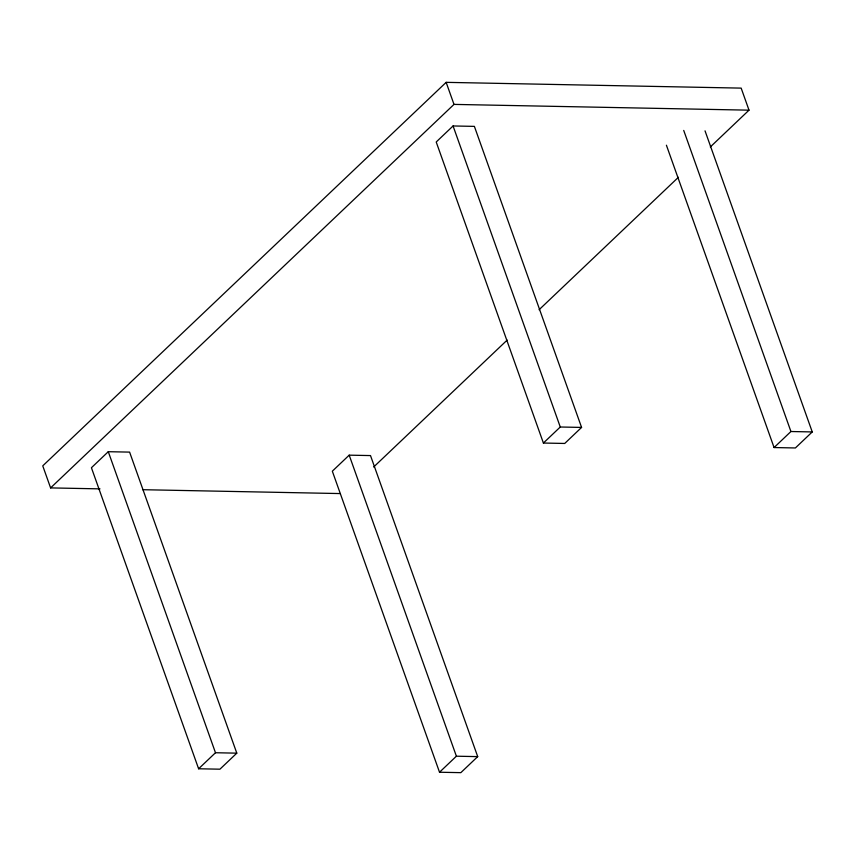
<?xml version="1.0" encoding="UTF-8"?>
<svg xmlns="http://www.w3.org/2000/svg" width="855" height="855" viewBox="0 0 855 855"><rect width="100%" height="100%" fill="white"/><g stroke="black" fill="none" stroke-linecap="round" stroke-linejoin="round"><path stroke-width="1.28" d="M710.323 146.953L749.012 110.167L741.167 88.118L446.15 82.347L42.75 465.857L50.605 487.906L99.992 488.868M50.605 487.906L453.994 104.396L749.012 110.167M108.286 451.697L91.421 467.728L198.617 768.773L219.938 769.19L236.803 753.159L129.607 452.113L108.286 451.697L215.481 752.742L198.617 768.773M453.065 125.963L436.21 141.994L543.406 443.04L564.728 443.456L581.582 427.425L474.386 126.38L453.065 125.963L560.271 427.008L543.406 443.04M349.193 455.159L332.328 471.191L439.523 772.236L460.845 772.653L477.71 756.622L370.504 455.576L349.193 455.159L456.388 756.205L439.523 772.236M373.667 467.001L507.165 340.087M539.088 309.734L678.4 177.295M666.408 145.211L774.074 447.55L790.928 431.519L812.25 431.935L705.033 130.847M812.25 431.935L795.385 447.967L774.074 447.55M560.271 427.008L581.582 427.425M142.71 489.701L340.279 493.57M456.388 756.205L477.71 756.622M215.481 752.742L236.803 753.159M683.722 130.43L790.928 431.519M446.15 82.347L453.994 104.396"/></g></svg>
